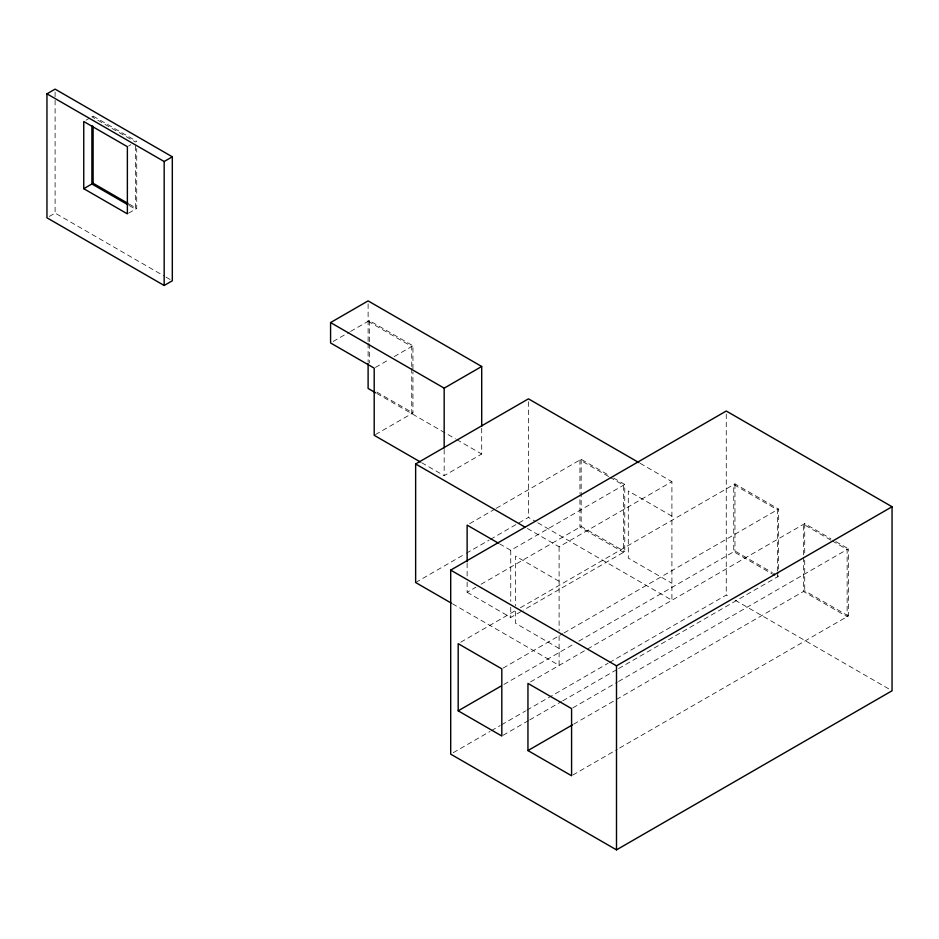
<?xml version="1.0" encoding="UTF-8"?>
<svg xmlns="http://www.w3.org/2000/svg" width="939" height="939" viewBox="0 0 939 939"><rect width="100%" height="100%" fill="white"/><g stroke="black" fill="none" stroke-linecap="round" stroke-linejoin="round"><path stroke-width="0.7" stroke-dasharray="4.7 3.52" d="M86.083 120.169L89.569 118.161M128.537 146.026L130.861 144.688M49.274 216.451L55.096 213.094L164.759 276.406M128.537 213.188L136.73 208.458L136.73 148.597M333.087 341.514L349.343 332.124M350.599 331.408L369.332 320.586L412.949 345.775L412.949 370.6M375.447 367.419L389.216 359.473M394.216 356.585L412.949 345.775M375.447 434.581L412.949 412.937L412.949 372.055M421.681 462.716L444.17 475.697L481.707 454.03L481.707 427.761M469.664 523.657L495.017 509.02M496.285 508.292L581.159 459.288L608.578 475.122M415.637 582.52L465.075 553.975M466.343 553.247L489.16 540.078M490.428 539.338L528.457 517.389L536.075 521.779M499.536 543.834L510.746 550.301L624.775 484.465L624.775 551.627L523.422 610.15M467.129 582.063L467.129 592.286L476.003 587.157M481.073 584.234L581.159 526.45L624.775 551.627M527.366 528.469L559.104 546.803L671.913 481.66L671.913 600.209L537.343 522.518M460.732 642.194L515.335 610.667M520.406 607.744L734.955 483.878L778.572 509.055L778.572 573.306M467.129 592.286L510.746 617.463L522.154 610.878M503.081 668.11L562.766 633.661M564.034 632.921L778.572 509.055M503.903 684.437L573.741 644.107M578.823 641.173L734.955 551.04L772.339 572.626M530.5 681.937L804.723 523.622L830.886 538.728M453.244 752.679L490.064 731.422M491.332 730.683L500.229 725.554M501.496 724.826L525.617 710.893M526.896 710.154L608.155 663.239M609.434 662.511L726.258 595.056L730.049 597.251M503.081 735.272L528.481 720.612M529.749 719.884L561.499 701.55M562.766 700.823L617.369 669.296M618.637 668.556L778.572 576.217L773.595 573.342M572.849 707.853L617.287 682.195M618.555 681.468L848.34 548.799L848.34 615.961L618.555 748.629M573.67 724.169L804.723 590.772L848.34 615.961M572.849 775.015L617.287 749.357M835.874 541.603L848.34 548.799M830.921 540.148L803.502 524.314L803.502 554.972M832.177 540.864L847.131 549.503L847.131 616.665L803.502 591.476L803.502 556.44M640.175 463.338L671.913 481.66M368.111 321.291L411.74 346.479L411.74 366.914M613.566 477.998L624.775 484.465M608.613 476.531L579.938 459.981L579.938 493.562M609.857 477.258L623.566 485.17L623.566 552.332L579.938 527.143L579.938 495.029M671.913 516.133L628.297 490.956L628.297 558.118L671.913 583.295M774.875 575.478L733.746 551.733L733.746 484.571L777.363 509.76L777.363 571.076M129.253 204.139L136.73 208.458M129.289 205.559L135.521 209.162L135.521 144.923M376.809 392.068L412.949 412.937M376.844 393.488L455.462 438.877M456.718 439.605L481.707 454.03M735.108 600.174L892.05 690.775M166.015 277.134L172.318 280.773M559.104 581.276L515.476 556.088L515.476 605.725M559.104 648.438L515.476 623.25L515.476 607.193M452.457 603.777L559.104 665.352L559.104 632.37M804.723 523.622L804.723 554.28M804.723 560.114L804.723 590.772M777.363 572.544L777.363 576.922M734.955 483.878L734.955 551.04M726.258 413.946L726.258 595.056M581.159 459.288L581.159 526.45M559.104 546.803L559.104 630.914M528.457 401.763L528.457 517.389M510.746 550.301L510.746 601.406M510.746 607.251L510.746 617.463M467.129 563.083L467.129 576.217M444.17 449.441L444.17 475.697M411.74 368.37L411.74 413.63M369.332 320.586L369.332 342.489M369.332 343.944L369.332 362.935M368.111 303.813L368.111 341.726M368.111 343.193L368.111 362.172M55.096 92.045L55.096 213.094M93.102 116.119L91.893 116.812L135.521 142L136.73 141.296L93.102 116.119"/><path stroke-width="1.41" d="M46.95 93.83L55.096 89.135L172.318 156.813L172.318 280.773L164.172 285.479L46.95 217.801L46.95 93.83L164.172 161.508L172.318 156.813M83.747 188.68L127.375 213.857L127.375 146.695L83.747 121.518L83.747 188.68L93.102 183.269L128.009 203.423M420.426 462L374.203 435.309L374.203 368.147L330.575 342.958L330.575 322.57L368.111 300.891L481.707 366.48L481.707 426.306M330.575 322.57L444.17 388.147L481.707 366.48M451.19 603.049L415.637 582.52L415.637 463.972L528.457 398.84L638.907 462.61M450.697 570.114L726.258 411.024L892.05 506.743L892.05 690.775L616.5 849.865L450.697 754.146L450.697 570.114L616.5 665.833L892.05 506.743M458.185 710.823L501.813 736.012L501.813 668.85L458.185 643.661L458.185 710.823L501.367 685.893M527.953 750.566L571.581 775.755L571.581 708.593L527.953 683.404L527.953 750.566L572.403 724.908M128.044 204.843L91.893 183.974L91.893 125.58M375.588 392.772L368.111 388.453L368.111 363.628M415.637 463.972L524.819 527.002M498.28 543.106L467.129 525.124L467.129 561.616M616.5 665.833L616.5 849.865M444.17 388.147L444.17 447.973M164.172 161.508L164.172 285.479M93.102 126.331L93.102 183.269"/></g></svg>
